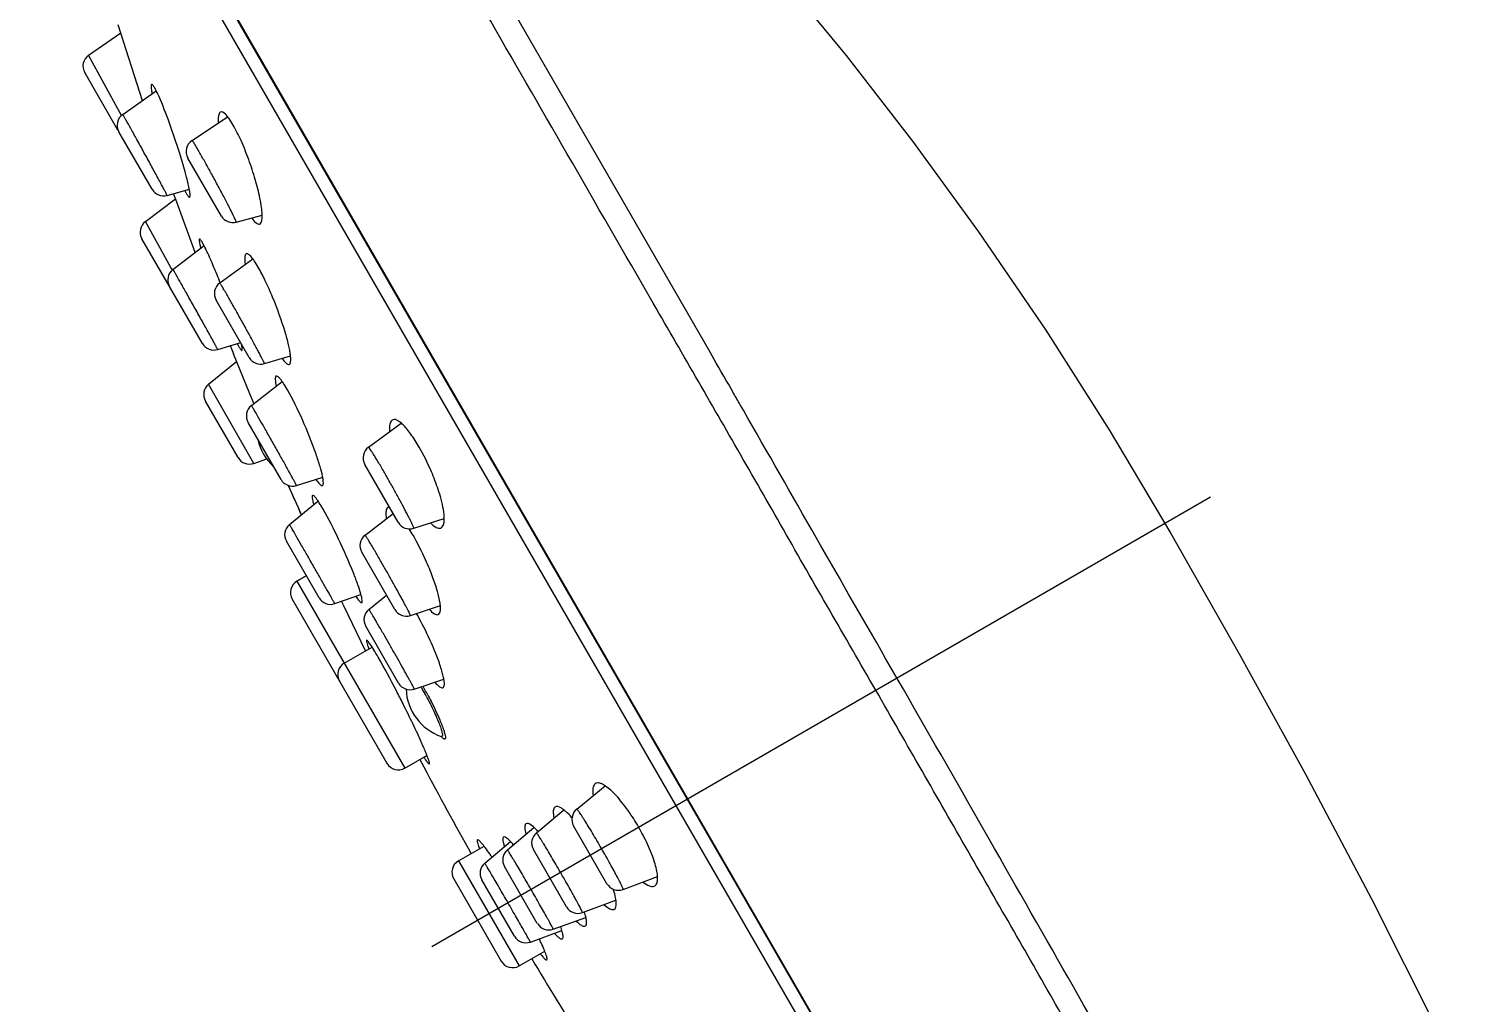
# Model space of a CAD drawing. Extents: x -5853 to -5433, y -3863 to -3269.
# Drawn here: x -5564.06 to -5550.36, y -3624.75 to -3615.52 of the extents above; entities that cross this region are included whole.
import ezdxf

# ---------------------------------------------------------------- set-up
doc = ezdxf.new("R2010")
doc.units = 0
doc.header["$LTSCALE"] = 7
doc.linetypes.add('CENTER', pattern=[2, 1.25, -0.25, 0.25, -0.25])
doc.layers.add('CL', color=1, linetype='CENTER')
doc.layers.add('DWG', color=7, linetype='CONTINUOUS')

msp = doc.modelspace()

# ---------------------------------------------------------------- linework, layer by layer
at = {"layer": 'CL'}
msp.add_line((-5560.24405, -3624.21671), (-5552.86259, -3619.95502), dxfattribs=at)
at = {"layer": 'DWG', "linetype": 'Continuous'}
for p, q in [((-5557.619, -3618.56153), (-5562.62451, -3609.87395)), ((-5564.06284, -3612.01146), (-5551.88653, -3633.10145)), ((-5564.03795, -3612.30439), (-5551.82998, -3633.44922)), ((-5563.62338, -3612.75896), (-5552.74579, -3631.60306)), ((-5563.4967, -3615.76702), (-5563.19127, -3615.55491)), ((-5563.4967, -3615.76702), (-5563.19127, -3615.55491)), ((-5562.98505, -3616.20033), (-5563.21512, -3615.48016)), ((-5563.20025, -3616.31108), (-5563.4967, -3615.76702)), ((-5563.21888, -3616.4774), (-5563.53366, -3615.93219)), ((-5563.17342, -3616.32817), (-5562.856, -3616.10456)), ((-5563.18533, -3616.33845), (-5563.20025, -3616.31108)), ((-5562.51653, -3616.57507), (-5562.17897, -3616.35034)), ((-5562.89532, -3617.03783), (-5563.20985, -3616.49305)), ((-5562.23811, -3617.29188), (-5562.55571, -3616.74178)), ((-5562.75366, -3617.09585), (-5562.5418, -3617.03672)), ((-5562.66196, -3617.15968), (-5562.69193, -3617.07776)), ((-5562.95877, -3617.34442), (-5562.67345, -3617.12831)), ((-5562.95877, -3617.34442), (-5562.67345, -3617.12831)), ((-5562.48711, -3617.6373), (-5562.66196, -3617.15968)), ((-5562.71666, -3617.77856), (-5562.95877, -3617.34442)), ((-5562.09776, -3617.35022), (-5561.85155, -3617.28427)), ((-5562.73327, -3617.95391), (-5562.99155, -3617.50656)), ((-5562.69744, -3617.79775), (-5562.40254, -3617.57251)), ((-5562.70307, -3617.80291), (-5562.71666, -3617.77856)), ((-5562.25342, -3617.92656), (-5561.94085, -3617.69731)), ((-5562.41781, -3618.50031), (-5562.72991, -3617.95973)), ((-5561.97373, -3618.63406), (-5562.28786, -3618.08997)), ((-5562.27294, -3618.55739), (-5562.05328, -3618.48988)), ((-5562.15441, -3618.52096), (-5562.12368, -3618.59857)), ((-5562.1544, -3618.52099), (-5562.12368, -3618.59857)), ((-5561.9673, -3618.97695), (-5562.12368, -3618.59857)), ((-5557.57079, -3618.6452), (-5557.619, -3618.56153)), ((-5562.35991, -3618.88715), (-5562.0938, -3618.67092)), ((-5562.35991, -3618.88715), (-5562.0938, -3618.67092)), ((-5561.82978, -3618.69138), (-5561.58289, -3618.61749)), ((-5561.95363, -3619.089), (-5561.6621, -3618.86102)), ((-5561.93146, -3619.63784), (-5562.35991, -3618.88715)), ((-5561.93331, -3619.05917), (-5561.9673, -3618.97695)), ((-5562.08021, -3619.58208), (-5562.38934, -3619.04666)), ((-5561.92899, -3619.06964), (-5561.93331, -3619.05917)), ((-5557.28996, -3619.13336), (-5557.31916, -3619.08252)), ((-5561.67297, -3619.79041), (-5561.98494, -3619.25005)), ((-5560.8435, -3619.48463), (-5560.53301, -3619.25669)), ((-5561.93146, -3619.63784), (-5561.80788, -3619.59552)), ((-5561.93146, -3619.63784), (-5561.80788, -3619.59552)), ((-5560.56134, -3620.19613), (-5560.87783, -3619.64795)), ((-5561.52672, -3619.84703), (-5561.27805, -3619.76753)), ((-5561.60328, -3619.84734), (-5561.59109, -3619.87524)), ((-5561.59286, -3620.21693), (-5561.32711, -3619.99873)), ((-5560.87659, -3620.31861), (-5560.61029, -3620.11135)), ((-5560.41542, -3620.25282), (-5560.12633, -3620.16134)), ((-5561.31273, -3620.91141), (-5561.6218, -3620.37608)), ((-5560.59439, -3621.02315), (-5560.9081, -3620.47979)), ((-5561.52154, -3620.75404), (-5561.43307, -3620.70296)), ((-5561.43307, -3620.70296), (-5561.52154, -3620.75404)), ((-5561.52154, -3620.75404), (-5560.49805, -3622.52678)), ((-5561.56729, -3620.92479), (-5560.66884, -3622.48095)), ((-5561.16339, -3620.96699), (-5560.91492, -3620.88049)), ((-5560.84045, -3621.02145), (-5560.67346, -3620.8862)), ((-5561.07769, -3620.98896), (-5561.09927, -3620.94394)), ((-5560.87305, -3621.416), (-5561.07769, -3620.98896)), ((-5560.44697, -3621.07937), (-5560.16265, -3620.98549)), ((-5560.5582, -3621.72123), (-5560.87004, -3621.18111)), ((-5561.07305, -3621.53085), (-5560.81001, -3621.37898)), ((-5555.83173, -3621.67684), (-5555.89742, -3621.56282)), ((-5560.40989, -3621.77715), (-5560.12953, -3621.68227)), ((-5555.77265, -3621.77946), (-5555.83173, -3621.67684)), ((-5560.15367, -3622.22682), (-5560.15378, -3622.22678)), ((-5560.49805, -3622.52678), (-5560.28916, -3622.40618)), ((-5560.35588, -3622.4447), (-5560.31883, -3622.51502)), ((-5558.87011, -3622.91613), (-5558.60003, -3622.69448)), ((-5559.25251, -3623.13997), (-5558.99219, -3622.92295)), ((-5559.52734, -3623.30081), (-5559.27595, -3623.08871)), ((-5558.58307, -3623.6226), (-5558.89905, -3623.07531)), ((-5559.99029, -3623.40624), (-5559.7483, -3623.26653)), ((-5559.74112, -3623.42734), (-5559.49828, -3623.22288)), ((-5558.96721, -3623.84151), (-5559.2807, -3623.29853)), ((-5559.99029, -3623.40624), (-5559.41529, -3624.40217)), ((-5559.24323, -3623.99884), (-5559.55496, -3623.4589)), ((-5560.03604, -3623.57699), (-5559.58604, -3624.35642)), ((-5559.45981, -3624.12076), (-5559.76884, -3623.5855)), ((-5558.43075, -3623.67713), (-5558.10379, -3623.55407)), ((-5558.8158, -3623.89637), (-5558.49772, -3623.77945)), ((-5559.09251, -3624.05396), (-5558.78313, -3623.94231)), ((-5559.30898, -3624.17583), (-5559.01051, -3624.06777)), ((-5559.41529, -3624.40217), (-5559.17329, -3624.26245))]:
    msp.add_line(p, q, dxfattribs=at)
for points in [[(-5562.62451, -3609.87395), (-5562.05739, -3610.25565), (-5561.42926, -3610.71297), (-5560.7822, -3611.22017), (-5560.13161, -3611.76688), (-5559.49439, -3612.33843), (-5558.86022, -3612.94355), (-5558.22412, -3613.58832), (-5557.58778, -3614.27306), (-5556.9515, -3614.99985), (-5556.31675, -3615.76995), (-5555.6864, -3616.58285), (-5555.05972, -3617.44309), (-5554.4245, -3618.37479), (-5553.82265, -3619.31903), (-5553.23805, -3620.30185), (-5552.58966, -3621.44189), (-5551.9605, -3622.58327), (-5551.33445, -3623.76714), (-5550.70565, -3625.01634)], [(-5560.15423, -3622.22417), (-5560.15221, -3622.22614), (-5560.14916, -3622.22882), (-5560.14963, -3622.2286), (-5560.1538, -3622.22677)]]:
    msp.add_lwpolyline(points, dxfattribs=at)
for centre, radius, start, end in [((-5563.4254, -3615.86971), 0.125, 124.77848, 209.993582), ((-5563.10162, -3616.4305), 0.125, 125.163605, 210), ((-5566.97484, -3618.55686), 4.40707, 29.587909, 29.95038), ((-5563.11064, -3616.41488), 0.125, 210.006772, 213.898529), ((-5562.44747, -3616.67926), 0.125, 123.65426, 210), ((-5562.78703, -3616.97538), 0.125, 210, 285.594259), ((-5562.88329, -3617.44407), 0.125, 127.140636, 209.993629), ((-5562.12984, -3617.22941), 0.125, 210, 284.997416), ((-5562.62168, -3617.89718), 0.125, 127.371646, 210), ((-5569.12637, -3621.54295), 7.44056, 29.754312, 29.96822), ((-5569.30618, -3620.71037), 7.58703, 21.671342, 22.325584), ((-5569.72805, -3620.87845), 8.04115, 21.560331, 21.674304), ((-5562.17962, -3618.02745), 0.125, 126.258443, 210), ((-5562.30952, -3618.43786), 0.125, 210, 287.084399), ((-5561.86546, -3618.57159), 0.125, 210, 286.662773), ((-5562.28108, -3618.98418), 0.125, 129.094293, 209.993616), ((-5561.8767, -3619.18753), 0.125, 128.026558, 210), ((-5561.40586, -3619.30009), 0.5, 192.778744, 227.567265), ((-5560.76959, -3619.58544), 0.125, 126.281132, 210), ((-5561.97196, -3619.51957), 0.125, 210.006456, 288.90594), ((-5561.5647, -3619.72794), 0.125, 210, 287.729591), ((-5524.88664, -3603.81555), 40.06407, 203.586508, 204.021671), ((-5524.88903, -3603.81661), 40.06146, 203.631319, 204.021635), ((-5561.51356, -3620.31356), 0.125, 129.389094, 210), ((-5560.45309, -3620.13363), 0.125, 210, 287.558532), ((-5560.79985, -3620.41728), 0.125, 127.892735, 210), ((-5562.19493, -3621.34272), 2.04777, 29.986363, 31.985406), ((-5562.51173, -3621.56383), 2.42982, 20.488087, 22.498055), ((-5561.45904, -3620.86229), 0.125, 120, 210), ((-5561.20446, -3620.84893), 0.125, 210, 289.196857), ((-5560.7618, -3621.1186), 0.125, 129.004044, 210), ((-5560.48613, -3620.96066), 0.125, 210, 288.269957), ((-5563.11708, -3622.58743), 3.12728, 28.375891, 29.248677), ((-5563.40293, -3622.74074), 3.45165, 23.918025, 28.35987), ((-5562.92897, -3622.53138), 2.93351, 21.980174, 23.933232), ((-5561.01055, -3621.6391), 0.125, 120, 210), ((-5560.44995, -3621.65874), 0.125, 210, 288.696731), ((-5562.10333, -3622.80129), 2.04448, 30.430272, 30.760257), ((-5562.41413, -3622.96767), 2.41532, 29.998959, 30.28695), ((-5562.68196, -3623.12143), 2.72415, 28.237139, 29.983192), ((-5559.98861, -3621.75485), 0.5, 182.64644, 250.735795), ((-5562.2155, -3622.86714), 2.17456, 29.997609, 30.429482), ((-5562.48009, -3623.01916), 2.4797, 28.237146, 29.983114), ((-5570.28122, -3626.83582), 10.93374, 25.612013, 26.735426), ((-5567.97539, -3625.73162), 8.37716, 24.96133, 25.619202), ((-5560.56055, -3622.41853), 0.125, 210, 300), ((-5524.9743, -3603.8519), 39.96934, 207.835576, 209.177937), ((-5559.65643, -3623.66112), 0.99549, 41.828778, 42.368284), ((-5558.79082, -3623.01277), 0.125, 129.375361, 210), ((-5559.77785, -3623.6198), 0.7315, 42.435858, 43.950477), ((-5560.12031, -3624.14519), 2.12074, 29.998364, 32.391123), ((-5560.12042, -3624.14539), 2.12094, 27.617044, 30.001661), ((-5559.17247, -3623.23599), 0.125, 129.817269, 210), ((-5562.14889, -3625.04569), 2.9891, 34.118684, 34.806911), ((-5559.44673, -3623.39636), 0.125, 130.155998, 210), ((-5559.92779, -3623.51449), 0.125, 120, 210), ((-5559.6606, -3623.52297), 0.125, 130.097322, 210), ((-5558.47479, -3623.56014), 0.125, 210, 290.624887), ((-5559.46609, -3623.98463), 0.99234, 17.583607, 18.169925), ((-5558.85894, -3623.77904), 0.125, 210, 290.182898), ((-5559.13495, -3623.93638), 0.125, 210, 289.844105), ((-5559.35153, -3624.05829), 0.125, 210, 289.902713), ((-5561.86267, -3625.42698), 2.9317, 25.081298, 25.883469), ((-5559.47779, -3624.29392), 0.125, 210, 300), ((-5524.97274, -3603.8546), 39.96934, 210.822063, 212.164429)]:
    msp.add_arc(centre, radius, start, end, dxfattribs=at)
for points, knots in [([(-5550.45687, -3631.6833), (-5550.47765, -3631.64303), (-5550.51955, -3631.56375), (-5550.57503, -3631.46693), (-5550.6216, -3631.39188), (-5550.66551, -3631.3146), (-5550.71753, -3631.21445), (-5550.77814, -3631.09103), (-5550.86102, -3630.9215), (-5550.97208, -3630.70592), (-5551.11624, -3630.44419), (-5551.32074, -3630.07893), (-5551.58693, -3629.60076), (-5551.92026, -3629.00359), (-5552.40071, -3628.1522), (-5553.03806, -3627.02805), (-5553.84067, -3625.621), (-5554.5348, -3624.40505), (-5555.10745, -3623.40819), (-5555.54162, -3622.64718), (-5555.97953, -3621.88358), (-5556.56599, -3620.86956), (-5557.28212, -3619.61179), (-5558.13239, -3618.13975), (-5558.9465, -3616.72671), (-5560.26388, -3614.44108), (-5561.3108, -3612.63044), (-5562.09757, -3611.26361)], [0, 0, 0, 0, 0.00578359, 0.01144327, 0.01423743, 0.01705482, 0.02278499, 0.02863758, 0.03460327, 0.04686928, 0.05958303, 0.07273613, 0.10029588, 0.1294299, 0.16002095, 0.22506385, 0.29435812, 0.36676105, 0.40375823, 0.4410833, 0.47858321, 0.5161031, 0.5905853, 0.66330395, 0.73306438, 0.79871883, 1, 1, 1, 1]), ([(-5562.90069, -3616.04429), (-5562.90316, -3616.04603), (-5562.90515, -3616.05597), (-5562.90475, -3616.07299), (-5562.90152, -3616.09977), (-5562.89784, -3616.12002), (-5562.89556, -3616.1316)], [0, 0, 0, 0, 0.1022241, 0.30037017, 0.60084721, 1, 1, 1, 1]), ([(-5562.87061, -3616.07686), (-5562.87608, -3616.06739), (-5562.88129, -3616.05649), (-5562.8972, -3616.04184), (-5562.90069, -3616.04429)], [0, 0, 0, 0, 0.7189787, 1, 1, 1, 1]), ([(-5562.82954, -3616.16007), (-5562.8333, -3616.15165), (-5562.84616, -3616.12353), (-5562.85975, -3616.09567), (-5562.87061, -3616.07686)], [0, 0, 0, 0, 0.29788013, 1, 1, 1, 1]), ([(-5562.63269, -3616.69866), (-5562.66384, -3616.59929), (-5562.72542, -3616.41824), (-5562.794, -3616.23955), (-5562.82954, -3616.16007)], [0, 0, 0, 0, 0.54464558, 1, 1, 1, 1]), ([(-5563.15629, -3616.35663), (-5563.1587, -3616.35247), (-5563.16285, -3616.34535), (-5563.16772, -3616.33708), (-5563.17062, -3616.33247), (-5563.17209, -3616.33005), (-5563.17291, -3616.32914), (-5563.17347, -3616.3282), (-5563.17361, -3616.3283)], [0, 0, 0, 0, 0.43338608, 0.74681011, 0.85729838, 0.93633252, 0.98366923, 1, 1, 1, 1]), ([(-5562.75343, -3617.09578), (-5562.75297, -3617.09565), (-5562.75484, -3617.093), (-5562.75553, -3617.08996), (-5562.75935, -3617.08307), (-5562.76358, -3617.07441), (-5562.76953, -3617.06304), (-5562.77662, -3617.04945), (-5562.785, -3617.03359), (-5562.79844, -3617.00827), (-5562.81786, -3616.97195), (-5562.84396, -3616.92347), (-5562.87321, -3616.86938), (-5562.90485, -3616.81112), (-5562.93804, -3616.75023), (-5562.98279, -3616.66842), (-5563.03597, -3616.57167), (-5563.09275, -3616.46922), (-5563.1274, -3616.40732), (-5563.14245, -3616.38083)], [0, 0, 0, 0, 0.00174562, 0.00702014, 0.01582481, 0.0280925, 0.04373185, 0.06265045, 0.08473033, 0.10980818, 0.1682808, 0.23652777, 0.31273817, 0.39489869, 0.48084735, 0.56831123, 0.73856703, 0.88771528, 1, 1, 1, 1]), ([(-5562.24936, -3616.30713), (-5562.25974, -3616.314), (-5562.27043, -3616.35221), (-5562.26955, -3616.38559), (-5562.26824, -3616.40805)], [0, 0, 0, 0, 0.35608527, 1, 1, 1, 1]), ([(-5562.12629, -3616.42924), (-5562.13829, -3616.40846), (-5562.15584, -3616.37987), (-5562.18171, -3616.34581), (-5562.20368, -3616.32033), (-5562.23438, -3616.29721), (-5562.24936, -3616.30713)], [0, 0, 0, 0, 0.40006661, 0.56345969, 0.70041074, 1, 1, 1, 1]), ([(-5561.87248, -3617.12237), (-5561.88461, -3617.06324), (-5561.91645, -3616.94009), (-5561.97657, -3616.75776), (-5562.0461, -3616.58465), (-5562.09882, -3616.47682), (-5562.12629, -3616.42924)], [0, 0, 0, 0, 0.24456362, 0.51471193, 0.77737621, 1, 1, 1, 1]), ([(-5562.44812, -3616.68372), (-5562.45722, -3616.66796), (-5562.47013, -3616.64584), (-5562.48647, -3616.6187), (-5562.49617, -3616.60299), (-5562.50385, -3616.59111), (-5562.51004, -3616.58194), (-5562.5134, -3616.57795), (-5562.51609, -3616.57479), (-5562.51674, -3616.57521)], [0, 0, 0, 0, 0.42409687, 0.59637375, 0.73928437, 0.85170745, 0.93273135, 0.98180185, 1, 1, 1, 1]), ([(-5562.0975, -3617.35015), (-5562.09707, -3617.35003), (-5562.09728, -3617.34774), (-5562.09822, -3617.34492), (-5562.10031, -3617.33911), (-5562.10507, -3617.32788), (-5562.11388, -3617.30861), (-5562.12759, -3617.28025), (-5562.14518, -3617.24488), (-5562.16625, -3617.2034), (-5562.19037, -3617.15667), (-5562.22692, -3617.08677), (-5562.27597, -3616.99453), (-5562.33599, -3616.88376), (-5562.39348, -3616.77971), (-5562.43072, -3616.71387), (-5562.44812, -3616.68372)], [0, 0, 0, 0, 0.00175821, 0.00642226, 0.01418352, 0.02502202, 0.05573881, 0.09792627, 0.15067836, 0.21285715, 0.28313586, 0.36000377, 0.52681304, 0.69895452, 0.86144054, 1, 1, 1, 1]), ([(-5562.56771, -3616.9232), (-5562.5721, -3616.90623), (-5562.59229, -3616.83097), (-5562.61463, -3616.75629), (-5562.63269, -3616.69866)], [0, 0, 0, 0, 0.22487193, 1, 1, 1, 1]), ([(-5562.53962, -3617.11398), (-5562.5378, -3617.11346), (-5562.53471, -3617.10797), (-5562.53385, -3617.09028), (-5562.53797, -3617.05349), (-5562.54978, -3616.99508), (-5562.56097, -3616.94922), (-5562.56771, -3616.9232)], [0, 0, 0, 0, 0.02901393, 0.08244663, 0.27771779, 0.58778556, 1, 1, 1, 1]), ([(-5562.58535, -3617.04922), (-5562.58388, -3617.05218), (-5562.57847, -3617.06283), (-5562.57284, -3617.07337), (-5562.56852, -3617.08085)], [0, 0, 0, 0, 0.27684448, 1, 1, 1, 1]), ([(-5562.56852, -3617.08085), (-5562.56331, -3617.08986), (-5562.55664, -3617.10068), (-5562.54396, -3617.11522), (-5562.53962, -3617.11398)], [0, 0, 0, 0, 0.69740318, 1, 1, 1, 1]), ([(-5561.87632, -3617.36853), (-5561.86906, -3617.36659), (-5561.85971, -3617.35477), (-5561.85444, -3617.33586), (-5561.85013, -3617.30518), (-5561.8515, -3617.25571), (-5561.85661, -3617.21357), (-5561.86027, -3617.18978)], [0, 0, 0, 0, 0.12055031, 0.2084281, 0.3195511, 0.61392809, 1, 1, 1, 1]), ([(-5561.86027, -3617.18978), (-5561.8611, -3617.18441), (-5561.86474, -3617.16187), (-5561.86899, -3617.13942), (-5561.87248, -3617.12237)], [0, 0, 0, 0, 0.23776744, 1, 1, 1, 1]), ([(-5561.94968, -3617.31204), (-5561.93741, -3617.32863), (-5561.91922, -3617.3528), (-5561.88706, -3617.37141), (-5561.87632, -3617.36853)], [0, 0, 0, 0, 0.64967805, 1, 1, 1, 1]), ([(-5562.44583, -3617.5112), (-5562.44796, -3617.51282), (-5562.44839, -3617.52257), (-5562.44676, -3617.53843), (-5562.44155, -3617.56442), (-5562.43669, -3617.58396), (-5562.43373, -3617.59521)], [0, 0, 0, 0, 0.0937149, 0.29010325, 0.59366526, 1, 1, 1, 1]), ([(-5562.41758, -3617.54448), (-5562.42301, -3617.53507), (-5562.42816, -3617.52565), (-5562.44267, -3617.50879), (-5562.44583, -3617.5112)], [0, 0, 0, 0, 0.73208209, 1, 1, 1, 1]), ([(-5562.37519, -3617.62772), (-5562.37914, -3617.61932), (-5562.39261, -3617.59125), (-5562.40665, -3617.56341), (-5562.41758, -3617.54448)], [0, 0, 0, 0, 0.2980662, 1, 1, 1, 1]), ([(-5562.28787, -3617.82829), (-5562.29564, -3617.80937), (-5562.32367, -3617.74206), (-5562.35282, -3617.67519), (-5562.37519, -3617.62772)], [0, 0, 0, 0, 0.28043672, 1, 1, 1, 1]), ([(-5561.88954, -3617.77612), (-5561.9015, -3617.75541), (-5561.92336, -3617.71985), (-5561.95203, -3617.68093), (-5561.97275, -3617.6603), (-5561.98484, -3617.6516), (-5561.9958, -3617.64764), (-5562.00246, -3617.64953), (-5562.00477, -3617.65121)], [0, 0, 0, 0, 0.40242793, 0.70203106, 0.81058238, 0.8925956, 0.95194547, 1, 1, 1, 1]), ([(-5562.00477, -3617.65121), (-5562.00843, -3617.65388), (-5562.01413, -3617.66464), (-5562.0184, -3617.6975), (-5562.01538, -3617.72645), (-5562.01238, -3617.74805)], [0, 0, 0, 0, 0.13642801, 0.3428327, 1, 1, 1, 1]), ([(-5561.63444, -3618.39007), (-5561.6679, -3618.27849), (-5561.72747, -3618.11511), (-5561.81721, -3617.91209), (-5561.86531, -3617.81809), (-5561.88954, -3617.77612)], [0, 0, 0, 0, 0.5248357, 0.78168422, 1, 1, 1, 1]), ([(-5562.68059, -3617.82624), (-5562.68298, -3617.82209), (-5562.68711, -3617.81501), (-5562.69191, -3617.80671), (-5562.69476, -3617.80212), (-5562.69615, -3617.79962), (-5562.69698, -3617.7988), (-5562.69742, -3617.79773), (-5562.69756, -3617.79784)], [0, 0, 0, 0, 0.43366834, 0.74733931, 0.8579171, 0.93699347, 0.98426186, 1, 1, 1, 1]), ([(-5562.2728, -3618.55735), (-5562.27269, -3618.55731), (-5562.27312, -3618.55665), (-5562.27331, -3618.55589), (-5562.27424, -3618.55417), (-5562.27589, -3618.55085), (-5562.279, -3618.54502), (-5562.28365, -3618.5363), (-5562.28968, -3618.52517), (-5562.29698, -3618.51174), (-5562.30554, -3618.4961), (-5562.31926, -3618.47111), (-5562.33904, -3618.43523), (-5562.36557, -3618.38731), (-5562.39525, -3618.33384), (-5562.42732, -3618.27623), (-5562.46091, -3618.216), (-5562.50615, -3618.13508), (-5562.55982, -3618.03936), (-5562.61696, -3617.93794), (-5562.65173, -3617.87661), (-5562.66676, -3617.85033)], [0, 0, 0, 0, 0.00044, 0.00175893, 0.00396397, 0.0070543, 0.01587755, 0.02816021, 0.04381159, 0.06274035, 0.08482915, 0.10991536, 0.16840632, 0.23667526, 0.31291027, 0.3950933, 0.4810562, 0.56852018, 0.73872359, 0.88777543, 1, 1, 1, 1]), ([(-5562.18689, -3618.03569), (-5562.19595, -3618.02), (-5562.20875, -3617.99798), (-5562.22486, -3617.97079), (-5562.23427, -3617.95517), (-5562.24188, -3617.94287), (-5562.24735, -3617.93436), (-5562.25104, -3617.92906), (-5562.25262, -3617.92721), (-5562.25338, -3617.92654), (-5562.25355, -3617.92666)], [0, 0, 0, 0, 0.42469156, 0.59725111, 0.74041218, 0.85301098, 0.9340681, 0.98287469, 0.99520977, 1, 1, 1, 1]), ([(-5561.82963, -3618.69133), (-5561.82924, -3618.69122), (-5561.83013, -3618.68895), (-5561.83094, -3618.68639), (-5561.83358, -3618.68067), (-5561.83694, -3618.67351), (-5561.84157, -3618.66411), (-5561.84975, -3618.64788), (-5561.86258, -3618.62306), (-5561.88084, -3618.58836), (-5561.90259, -3618.54759), (-5561.92734, -3618.50163), (-5561.96466, -3618.43289), (-5562.01445, -3618.34214), (-5562.07499, -3618.23308), (-5562.13261, -3618.13052), (-5562.16967, -3618.06552), (-5562.18689, -3618.03569)], [0, 0, 0, 0, 0.00161003, 0.00628869, 0.01409344, 0.02498583, 0.03891818, 0.05582678, 0.09814622, 0.15103536, 0.21334526, 0.28373846, 0.36068857, 0.52752058, 0.69947608, 0.86166268, 1, 1, 1, 1]), ([(-5561.59599, -3618.69968), (-5561.58634, -3618.6968), (-5561.58008, -3618.67258), (-5561.58004, -3618.6431), (-5561.58328, -3618.60596), (-5561.59063, -3618.56176), (-5561.60636, -3618.48827), (-5561.62232, -3618.43049), (-5561.63444, -3618.39007)], [0, 0, 0, 0, 0.09448127, 0.18092173, 0.2955711, 0.43725063, 0.60380544, 1, 1, 1, 1]), ([(-5562.08816, -3618.50114), (-5562.08669, -3618.50399), (-5562.08131, -3618.51431), (-5562.07575, -3618.52453), (-5562.07154, -3618.53182)], [0, 0, 0, 0, 0.27643265, 1, 1, 1, 1]), ([(-5562.07154, -3618.53182), (-5562.06632, -3618.54086), (-5562.05912, -3618.55253), (-5562.04995, -3618.56345), (-5562.04549, -3618.56596), (-5562.04407, -3618.56551)], [0, 0, 0, 0, 0.7053122, 0.89940551, 1, 1, 1, 1]), ([(-5562.04137, -3618.54869), (-5562.04164, -3618.54569), (-5562.0437, -3618.52994), (-5562.0472, -3618.51443), (-5562.05021, -3618.50193)], [0, 0, 0, 0, 0.19004288, 1, 1, 1, 1]), ([(-5562.04407, -3618.56551), (-5562.0423, -3618.56495), (-5562.0404, -3618.55789), (-5562.041, -3618.55266), (-5562.04137, -3618.54869)], [0, 0, 0, 0, 0.31860003, 1, 1, 1, 1]), ([(-5561.66272, -3618.64286), (-5561.65106, -3618.65917), (-5561.6349, -3618.68142), (-5561.60547, -3618.70251), (-5561.59599, -3618.69968)], [0, 0, 0, 0, 0.66947928, 1, 1, 1, 1]), ([(-5557.31916, -3619.08252), (-5557.34018, -3619.04593), (-5557.42399, -3618.90012), (-5557.50789, -3618.75437), (-5557.57079, -3618.6452)], [0, 0, 0, 0, 0.25086668, 1, 1, 1, 1]), ([(-5561.72057, -3618.81156), (-5561.72361, -3618.81392), (-5561.72748, -3618.82437), (-5561.72806, -3618.85539), (-5561.72303, -3618.88294), (-5561.71865, -3618.90364)], [0, 0, 0, 0, 0.12275567, 0.32542467, 1, 1, 1, 1]), ([(-5561.61219, -3618.93945), (-5561.6241, -3618.91883), (-5561.64577, -3618.88337), (-5561.67294, -3618.84419), (-5561.69279, -3618.8229), (-5561.70415, -3618.81242), (-5561.71643, -3618.80834), (-5561.72057, -3618.81156)], [0, 0, 0, 0, 0.41251706, 0.71854214, 0.82820391, 0.90924498, 1, 1, 1, 1]), ([(-5561.34073, -3619.54956), (-5561.37914, -3619.43928), (-5561.46289, -3619.23266), (-5561.55919, -3619.03125), (-5561.61219, -3618.93945)], [0, 0, 0, 0, 0.52419267, 1, 1, 1, 1]), ([(-5561.8884, -3619.19835), (-5561.89317, -3619.19008), (-5561.90221, -3619.17447), (-5561.91497, -3619.15254), (-5561.92605, -3619.13365), (-5561.93533, -3619.11797), (-5561.9427, -3619.10575), (-5561.94768, -3619.09762), (-5561.95063, -3619.0931), (-5561.95214, -3619.09075), (-5561.95296, -3619.08985), (-5561.95356, -3619.08896), (-5561.9537, -3619.08907)], [0, 0, 0, 0, 0.22487441, 0.42483998, 0.59750971, 0.74079862, 0.85352623, 0.93468681, 0.96316071, 0.98350997, 0.99573234, 1, 1, 1, 1]), ([(-5555.89742, -3621.56282), (-5556.13181, -3621.15603), (-5556.59678, -3620.34667), (-5557.0589, -3619.53567), (-5557.28996, -3619.13336)], [0, 0, 0, 0, 0.50297058, 1, 1, 1, 1]), ([(-5561.52663, -3619.847), (-5561.52626, -3619.84688), (-5561.52766, -3619.84471), (-5561.52831, -3619.84223), (-5561.53136, -3619.83663), (-5561.53486, -3619.82959), (-5561.53975, -3619.82035), (-5561.54825, -3619.80436), (-5561.56149, -3619.77988), (-5561.58021, -3619.74562), (-5561.6024, -3619.70532), (-5561.62757, -3619.65988), (-5561.65517, -3619.61028), (-5561.68462, -3619.55758), (-5561.72565, -3619.48445), (-5561.77659, -3619.39413), (-5561.83433, -3619.29249), (-5561.87129, -3619.22799), (-5561.8884, -3619.19835)], [0, 0, 0, 0, 0.00156256, 0.00626571, 0.01410557, 0.02503595, 0.03900731, 0.05595467, 0.09834861, 0.15130757, 0.21367796, 0.28411852, 0.36109695, 0.44295329, 0.52791381, 0.69975736, 0.86178397, 1, 1, 1, 1]), ([(-5560.62051, -3619.2279), (-5560.63238, -3619.23658), (-5560.64717, -3619.27651), (-5560.64614, -3619.31438), (-5560.64452, -3619.33813)], [0, 0, 0, 0, 0.38185885, 1, 1, 1, 1]), ([(-5560.36328, -3619.48287), (-5560.38757, -3619.44078), (-5560.42446, -3619.38202), (-5560.47723, -3619.31299), (-5560.51238, -3619.27375), (-5560.54463, -3619.24483), (-5560.57336, -3619.22665), (-5560.59942, -3619.21911), (-5560.615, -3619.22386), (-5560.62051, -3619.2279)], [0, 0, 0, 0, 0.38108383, 0.5427869, 0.68091746, 0.79371994, 0.88118655, 0.94643123, 1, 1, 1, 1]), ([(-5561.28107, -3619.84722), (-5561.2778, -3619.84617), (-5561.27196, -3619.83732), (-5561.27118, -3619.81939), (-5561.27293, -3619.79291), (-5561.28225, -3619.74104), (-5561.30422, -3619.65851), (-5561.32711, -3619.58868), (-5561.34073, -3619.54956)], [0, 0, 0, 0, 0.03319743, 0.08932344, 0.17445552, 0.28891904, 0.59912476, 1, 1, 1, 1]), ([(-5560.69875, -3619.71372), (-5560.7084, -3619.69702), (-5560.72699, -3619.66505), (-5560.75376, -3619.61977), (-5560.77782, -3619.57991), (-5560.79861, -3619.54636), (-5560.81565, -3619.51984), (-5560.82756, -3619.50239), (-5560.8349, -3619.4925), (-5560.83888, -3619.48789), (-5560.84115, -3619.48542), (-5560.84313, -3619.48436), (-5560.84356, -3619.48467)], [0, 0, 0, 0, 0.21295138, 0.40816739, 0.58066437, 0.72687736, 0.84377765, 0.92900074, 0.95914034, 0.98084969, 0.99419011, 1, 1, 1, 1]), ([(-5560.21388, -3619.79881), (-5560.22434, -3619.77139), (-5560.2681, -3619.66335), (-5560.31967, -3619.55839), (-5560.36328, -3619.48287)], [0, 0, 0, 0, 0.25182888, 1, 1, 1, 1]), ([(-5561.3421, -3619.78947), (-5561.33094, -3619.80564), (-5561.31559, -3619.82638), (-5561.29414, -3619.84529), (-5561.28436, -3619.84827), (-5561.28107, -3619.84722)], [0, 0, 0, 0, 0.68166238, 0.88011655, 1, 1, 1, 1]), ([(-5560.41538, -3620.25281), (-5560.41426, -3620.25245), (-5560.41597, -3620.24613), (-5560.41844, -3620.23871), (-5560.42516, -3620.22293), (-5560.43424, -3620.20323), (-5560.44652, -3620.17784), (-5560.46144, -3620.14799), (-5560.47893, -3620.1138), (-5560.50635, -3620.0612), (-5560.54481, -3619.98913), (-5560.59443, -3619.8983), (-5560.64618, -3619.80557), (-5560.68133, -3619.7439), (-5560.69875, -3619.71372)], [0, 0, 0, 0, 0.00575738, 0.02169058, 0.04810208, 0.08463372, 0.13078795, 0.18588708, 0.24910775, 0.31953926, 0.47769846, 0.65086167, 0.82862914, 1, 1, 1, 1]), ([(-5560.14323, -3620.02791), (-5560.14714, -3620.01018), (-5560.16632, -3619.93254), (-5560.19187, -3619.85656), (-5560.21388, -3619.79881)], [0, 0, 0, 0, 0.22702913, 1, 1, 1, 1]), ([(-5561.37468, -3619.94077), (-5561.37715, -3619.94278), (-5561.37903, -3619.95284), (-5561.37739, -3619.9701), (-5561.37225, -3619.99636), (-5561.3669, -3620.01611), (-5561.36366, -3620.02736)], [0, 0, 0, 0, 0.10750673, 0.30638343, 0.60466865, 1, 1, 1, 1]), ([(-5561.27352, -3620.07109), (-5561.28529, -3620.05071), (-5561.30656, -3620.01548), (-5561.33238, -3619.97651), (-5561.35093, -3619.95435), (-5561.36039, -3619.9443), (-5561.37122, -3619.93796), (-5561.37468, -3619.94077)], [0, 0, 0, 0, 0.41920509, 0.72975723, 0.84029078, 0.92065731, 1, 1, 1, 1]), ([(-5560.98639, -3620.67625), (-5561.02955, -3620.56765), (-5561.12018, -3620.36336), (-5561.22026, -3620.16335), (-5561.27352, -3620.07109)], [0, 0, 0, 0, 0.52313488, 1, 1, 1, 1]), ([(-5560.66818, -3620.06294), (-5560.67549, -3620.07333), (-5560.68071, -3620.10811), (-5560.67767, -3620.14057), (-5560.6748, -3620.16075)], [0, 0, 0, 0, 0.38404331, 1, 1, 1, 1]), ([(-5560.12591, -3620.14835), (-5560.12625, -3620.13951), (-5560.12915, -3620.099), (-5560.13638, -3620.0589), (-5560.14323, -3620.02791)], [0, 0, 0, 0, 0.2180385, 1, 1, 1, 1]), ([(-5561.52905, -3620.32624), (-5561.53379, -3620.31803), (-5561.54275, -3620.30252), (-5561.55538, -3620.28071), (-5561.5663, -3620.26189), (-5561.57541, -3620.24626), (-5561.58181, -3620.2353), (-5561.58598, -3620.22827), (-5561.58834, -3620.22423), (-5561.5902, -3620.22126), (-5561.59153, -3620.21876), (-5561.59238, -3620.21797), (-5561.59274, -3620.21685), (-5561.59288, -3620.21695)], [0, 0, 0, 0, 0.22472176, 0.42459272, 0.59723201, 0.74055485, 0.85337415, 0.89802714, 0.93467379, 0.96322563, 0.98364705, 0.9959085, 1, 1, 1, 1]), ([(-5560.25513, -3620.20216), (-5560.23899, -3620.21809), (-5560.21247, -3620.24257), (-5560.17343, -3620.25487), (-5560.16016, -3620.2507)], [0, 0, 0, 0, 0.61970492, 1, 1, 1, 1]), ([(-5560.16016, -3620.2507), (-5560.15399, -3620.24876), (-5560.14161, -3620.23974), (-5560.13101, -3620.21665), (-5560.1256, -3620.18536), (-5560.12541, -3620.16159), (-5560.12591, -3620.14835)], [0, 0, 0, 0, 0.16981339, 0.37822896, 0.651983, 1, 1, 1, 1]), ([(-5561.16336, -3620.96698), (-5561.16327, -3620.96695), (-5561.16368, -3620.96643), (-5561.16382, -3620.96581), (-5561.16464, -3620.96443), (-5561.16603, -3620.96175), (-5561.16865, -3620.95705), (-5561.17255, -3620.95001), (-5561.1776, -3620.941), (-5561.18372, -3620.9301), (-5561.1909, -3620.91736), (-5561.20246, -3620.89692), (-5561.2192, -3620.86739), (-5561.24178, -3620.82765), (-5561.26732, -3620.7828), (-5561.29526, -3620.73382), (-5561.32499, -3620.68177), (-5561.36631, -3620.60951), (-5561.41748, -3620.52019), (-5561.47525, -3620.41959), (-5561.51207, -3620.35566), (-5561.52905, -3620.32624)], [0, 0, 0, 0, 0.00038887, 0.00156858, 0.00354389, 0.00631031, 0.01419183, 0.02516314, 0.03917382, 0.05615796, 0.07600968, 0.0986166, 0.15162844, 0.21403751, 0.2845015, 0.3614858, 0.44332972, 0.5282595, 0.69999587, 0.86188863, 1, 1, 1, 1]), ([(-5560.73608, -3620.54857), (-5560.74565, -3620.53198), (-5560.76408, -3620.50021), (-5560.7905, -3620.45512), (-5560.81412, -3620.41533), (-5560.8344, -3620.38173), (-5560.84909, -3620.35795), (-5560.85886, -3620.3426), (-5560.86459, -3620.33385), (-5560.86909, -3620.32725), (-5560.87274, -3620.32224), (-5560.87464, -3620.32002), (-5560.87628, -3620.31837), (-5560.87663, -3620.31864)], [0, 0, 0, 0, 0.21300445, 0.4083478, 0.58105805, 0.72754849, 0.84474643, 0.89158865, 0.93020631, 0.96039244, 0.98205295, 0.9951447, 1, 1, 1, 1]), ([(-5560.26683, -3620.63405), (-5560.27807, -3620.60688), (-5560.32459, -3620.4996), (-5560.37751, -3620.39504), (-5560.42127, -3620.31925)], [0, 0, 0, 0, 0.25151693, 1, 1, 1, 1]), ([(-5560.44694, -3621.07935), (-5560.44665, -3621.07926), (-5560.44685, -3621.07769), (-5560.44751, -3621.07572), (-5560.44903, -3621.07175), (-5560.45245, -3621.06402), (-5560.45881, -3621.05073), (-5560.46872, -3621.03104), (-5560.48155, -3621.00627), (-5560.49708, -3620.97686), (-5560.5151, -3620.94325), (-5560.54316, -3620.89147), (-5560.5822, -3620.8205), (-5560.63217, -3620.73094), (-5560.68391, -3620.63941), (-5560.71883, -3620.57844), (-5560.73608, -3620.54857)], [0, 0, 0, 0, 0.00154124, 0.00555985, 0.01222821, 0.02155716, 0.04810752, 0.08480549, 0.13113484, 0.18639812, 0.24975943, 0.32029301, 0.47850687, 0.65150862, 0.8289633, 1, 1, 1, 1]), ([(-5560.90799, -3620.95747), (-5560.9054, -3620.95658), (-5560.90185, -3620.94759), (-5560.90446, -3620.92088), (-5560.91757, -3620.86553), (-5560.94636, -3620.78007), (-5560.97158, -3620.71353), (-5560.98639, -3620.67625)], [0, 0, 0, 0, 0.02775126, 0.08158298, 0.28056732, 0.59359555, 1, 1, 1, 1]), ([(-5560.18356, -3621.07137), (-5560.17118, -3621.06732), (-5560.16056, -3621.0392), (-5560.16044, -3621.00246), (-5560.16675, -3620.9385), (-5560.1911, -3620.84082), (-5560.21868, -3620.75867), (-5560.2356, -3620.71336)], [0, 0, 0, 0, 0.1043857, 0.19221588, 0.30706764, 0.61243749, 1, 1, 1, 1]), ([(-5560.96322, -3620.89869), (-5560.95256, -3620.91472), (-5560.93795, -3620.93536), (-5560.91932, -3620.95439), (-5560.9107, -3620.9584), (-5560.90799, -3620.95747)], [0, 0, 0, 0, 0.70060726, 0.89592748, 1, 1, 1, 1]), ([(-5560.7028, -3621.25186), (-5560.71233, -3621.23535), (-5560.73064, -3621.20373), (-5560.75681, -3621.1588), (-5560.78013, -3621.11907), (-5560.80006, -3621.08546), (-5560.81441, -3621.06159), (-5560.82388, -3621.04614), (-5560.82939, -3621.03725), (-5560.8337, -3621.03064), (-5560.83706, -3621.02529), (-5560.83887, -3621.02334), (-5560.84016, -3621.02121), (-5560.84047, -3621.02146)], [0, 0, 0, 0, 0.21292867, 0.40824797, 0.58099715, 0.72758539, 0.84492577, 0.89184642, 0.93054033, 0.96078986, 0.98248375, 0.99553396, 1, 1, 1, 1]), ([(-5560.26817, -3621.02063), (-5560.25337, -3621.03644), (-5560.2307, -3621.05976), (-5560.19508, -3621.07515), (-5560.18356, -3621.07137)], [0, 0, 0, 0, 0.64098699, 1, 1, 1, 1]), ([(-5560.86166, -3621.31466), (-5560.86367, -3621.31577), (-5560.86312, -3621.32555), (-5560.85971, -3621.3397), (-5560.85159, -3621.36499), (-5560.84453, -3621.3837), (-5560.84029, -3621.3946)], [0, 0, 0, 0, 0.08231156, 0.27379158, 0.58100389, 1, 1, 1, 1]), ([(-5560.75274, -3621.47379), (-5560.76632, -3621.45027), (-5560.79037, -3621.40944), (-5560.81971, -3621.36306), (-5560.83841, -3621.33631), (-5560.84869, -3621.32373), (-5560.85503, -3621.31676), (-5560.86032, -3621.31391), (-5560.86166, -3621.31466)], [0, 0, 0, 0, 0.41890504, 0.73164405, 0.84371112, 0.92528241, 0.97630651, 1, 1, 1, 1]), ([(-5560.40988, -3621.77714), (-5560.40961, -3621.77705), (-5560.41029, -3621.77551), (-5560.41085, -3621.77373), (-5560.41275, -3621.76981), (-5560.41515, -3621.76487), (-5560.41846, -3621.75839), (-5560.42431, -3621.74712), (-5560.43354, -3621.72979), (-5560.44677, -3621.70536), (-5560.46268, -3621.6763), (-5560.48104, -3621.64306), (-5560.50952, -3621.59184), (-5560.54893, -3621.52158), (-5560.59913, -3621.43284), (-5560.65089, -3621.34207), (-5560.68567, -3621.28153), (-5560.7028, -3621.25186)], [0, 0, 0, 0, 0.00139147, 0.00540773, 0.01210468, 0.02147488, 0.03349844, 0.04812333, 0.08492292, 0.13135014, 0.18669902, 0.25012912, 0.32070875, 0.47893579, 0.65184464, 0.82913571, 1, 1, 1, 1]), ([(-5560.51637, -3621.91704), (-5560.53704, -3621.87594), (-5560.61322, -3621.72682), (-5560.69202, -3621.57897), (-5560.75274, -3621.47379)], [0, 0, 0, 0, 0.2747605, 1, 1, 1, 1]), ([(-5560.13904, -3621.76466), (-5560.1287, -3621.76122), (-5560.12306, -3621.73442), (-5560.1257, -3621.70255), (-5560.13243, -3621.66252), (-5560.14452, -3621.6152), (-5560.16856, -3621.537), (-5560.19153, -3621.47595), (-5560.20869, -3621.43341)], [0, 0, 0, 0, 0.09400348, 0.18021222, 0.29499957, 0.43701561, 0.60404415, 1, 1, 1, 1]), ([(-5560.21444, -3621.71165), (-5560.2008, -3621.72739), (-5560.18128, -3621.7492), (-5560.14912, -3621.76801), (-5560.13904, -3621.76466)], [0, 0, 0, 0, 0.66203375, 1, 1, 1, 1]), ([(-5560.29548, -3621.84596), (-5560.27081, -3621.89181), (-5560.23649, -3621.95978), (-5560.19634, -3622.04937), (-5560.17261, -3622.10649), (-5560.15498, -3622.15858), (-5560.14518, -3622.18884), (-5560.14096, -3622.22825), (-5560.15102, -3622.2274)], [0, 0, 0, 0, 0.37743991, 0.55306794, 0.70800466, 0.83459412, 0.9268598, 1, 1, 1, 1]), ([(-5560.28199, -3621.83257), (-5560.27134, -3621.85239), (-5560.231, -3621.92949), (-5560.19362, -3622.00819), (-5560.16851, -3622.06763)], [0, 0, 0, 0, 0.25849488, 1, 1, 1, 1]), ([(-5550.36325, -3631.61297), (-5550.38191, -3631.57443), (-5550.41939, -3631.49833), (-5550.47761, -3631.38621), (-5550.53983, -3631.27663), (-5550.59397, -3631.16116), (-5550.64642, -3631.04184), (-5550.71715, -3630.8774), (-5550.81048, -3630.66786), (-5550.93582, -3630.41584), (-5551.11659, -3630.06895), (-5551.35624, -3629.6203), (-5551.65593, -3629.06256), (-5552.08951, -3628.2733), (-5552.66833, -3627.23643), (-5553.39973, -3625.94065), (-5554.16821, -3624.58644), (-5554.9651, -3623.19385), (-5555.50047, -3622.2524), (-5555.77265, -3621.77946)], [0, 0, 0, 0, 0.01144208, 0.02266748, 0.03375538, 0.0451005, 0.05672429, 0.06858619, 0.09293645, 0.11800735, 0.14378484, 0.19746756, 0.25392581, 0.31297696, 0.43810304, 0.57124782, 0.71059128, 0.85418608, 1, 1, 1, 1]), ([(-5560.16851, -3622.06763), (-5560.16112, -3622.08514), (-5560.14789, -3622.11776), (-5560.13147, -3622.16298), (-5560.12048, -3622.19964), (-5560.11516, -3622.22444), (-5560.11459, -3622.23917), (-5560.11554, -3622.24619), (-5560.11855, -3622.25116), (-5560.12407, -3622.2521), (-5560.13008, -3622.2495), (-5560.14114, -3622.24171), (-5560.14903, -3622.2332), (-5560.15471, -3622.22675)], [0, 0, 0, 0, 0.23947985, 0.44360983, 0.60591198, 0.72183394, 0.76194266, 0.79079821, 0.81100071, 0.8296726, 0.85531076, 0.89167765, 1, 1, 1, 1]), ([(-5560.26694, -3622.48752), (-5560.26489, -3622.48629), (-5560.2657, -3622.47622), (-5560.26921, -3622.46159), (-5560.27769, -3622.43558), (-5560.2903, -3622.40231), (-5560.30734, -3622.36051), (-5560.33732, -3622.29081), (-5560.36258, -3622.23538), (-5560.38071, -3622.1964)], [0, 0, 0, 0, 0.02278081, 0.07565948, 0.16000579, 0.27502287, 0.41891881, 0.58955968, 1, 1, 1, 1]), ([(-5560.15102, -3622.2274), (-5560.15145, -3622.22737), (-5560.15236, -3622.22722), (-5560.15323, -3622.22697), (-5560.15369, -3622.22681)], [0, 0, 0, 0, 0.47541337, 1, 1, 1, 1]), ([(-5560.31819, -3622.42429), (-5560.31192, -3622.4341), (-5560.30115, -3622.45071), (-5560.2855, -3622.4719), (-5560.27658, -3622.48275), (-5560.26882, -3622.48864), (-5560.26694, -3622.48752)], [0, 0, 0, 0, 0.42333237, 0.73094847, 0.92058014, 1, 1, 1, 1]), ([(-5558.69587, -3622.67611), (-5558.70747, -3622.68564), (-5558.72138, -3622.72562), (-5558.718, -3622.76365), (-5558.7149, -3622.78689)], [0, 0, 0, 0, 0.39045488, 1, 1, 1, 1]), ([(-5558.32953, -3623.00912), (-5558.36395, -3622.95487), (-5558.41699, -3622.87883), (-5558.49262, -3622.78939), (-5558.54396, -3622.73726), (-5558.59084, -3622.69849), (-5558.63193, -3622.67422), (-5558.66769, -3622.66389), (-5558.68895, -3622.67042), (-5558.69587, -3622.67611)], [0, 0, 0, 0, 0.37011721, 0.53276497, 0.67428666, 0.79121456, 0.88199438, 0.94838626, 1, 1, 1, 1]), ([(-5559.07742, -3622.89636), (-5559.08747, -3622.90474), (-5559.09618, -3622.94367), (-5559.09055, -3622.97768), (-5559.08625, -3622.9996)], [0, 0, 0, 0, 0.36944531, 1, 1, 1, 1]), ([(-5558.92093, -3622.99026), (-5558.93743, -3622.97217), (-5558.96141, -3622.94748), (-5558.99511, -3622.91965), (-5559.02519, -3622.89818), (-5559.06193, -3622.88343), (-5559.07742, -3622.89636)], [0, 0, 0, 0, 0.38687885, 0.545949, 0.6811998, 1, 1, 1, 1]), ([(-5558.63523, -3623.28785), (-5558.6496, -3623.26295), (-5558.678, -3623.21422), (-5558.71976, -3623.14386), (-5558.75879, -3623.07945), (-5558.79352, -3623.02352), (-5558.81934, -3622.98329), (-5558.83691, -3622.95699), (-5558.84738, -3622.94193), (-5558.85568, -3622.93046), (-5558.86255, -3622.92206), (-5558.86618, -3622.91792), (-5558.86948, -3622.91561), (-5558.87012, -3622.91614)], [0, 0, 0, 0, 0.19569395, 0.38394114, 0.55697661, 0.70831839, 0.83214909, 0.88225399, 0.92383021, 0.95650487, 0.98005169, 0.99433881, 1, 1, 1, 1]), ([(-5559.35186, -3623.05462), (-5559.3606, -3623.062), (-5559.36399, -3623.09999), (-5559.35695, -3623.13026), (-5559.35163, -3623.15103)], [0, 0, 0, 0, 0.34768308, 1, 1, 1, 1]), ([(-5559.31468, -3623.05871), (-5559.31845, -3623.05659), (-5559.32942, -3623.05086), (-5559.34537, -3623.04915), (-5559.35186, -3623.05462)], [0, 0, 0, 0, 0.33746721, 1, 1, 1, 1]), ([(-5559.25121, -3623.11211), (-5559.25707, -3623.10604), (-5559.27669, -3623.0866), (-5559.29788, -3623.06813), (-5559.31468, -3623.05871)], [0, 0, 0, 0, 0.30452801, 1, 1, 1, 1]), ([(-5559.8098, -3623.20788), (-5559.81215, -3623.20915), (-5559.8136, -3623.21893), (-5559.81003, -3623.23434), (-5559.80255, -3623.25954), (-5559.79519, -3623.27832), (-5559.79081, -3623.28918)], [0, 0, 0, 0, 0.09404228, 0.28615232, 0.58842622, 1, 1, 1, 1]), ([(-5559.6946, -3623.33948), (-5559.70858, -3623.31939), (-5559.73345, -3623.28462), (-5559.76676, -3623.24217), (-5559.7895, -3623.21779), (-5559.80256, -3623.20813), (-5559.80819, -3623.207), (-5559.8098, -3623.20788)], [0, 0, 0, 0, 0.41347442, 0.72120989, 0.91503881, 0.96915111, 1, 1, 1, 1]), ([(-5559.57079, -3623.19774), (-5559.57121, -3623.20773), (-5559.56725, -3623.23245), (-5559.56048, -3623.25618), (-5559.55598, -3623.2702)], [0, 0, 0, 0, 0.4041815, 1, 1, 1, 1]), ([(-5559.56509, -3623.18109), (-5559.56599, -3623.18185), (-5559.56985, -3623.18656), (-5559.57059, -3623.19295), (-5559.57079, -3623.19774)], [0, 0, 0, 0, 0.19761862, 1, 1, 1, 1]), ([(-5559.5357, -3623.18831), (-5559.53877, -3623.18617), (-5559.54687, -3623.18076), (-5559.56003, -3623.17682), (-5559.56509, -3623.18109)], [0, 0, 0, 0, 0.36141897, 1, 1, 1, 1]), ([(-5559.4714, -3623.2524), (-5559.48282, -3623.23887), (-5559.503, -3623.21628), (-5559.52537, -3623.19554), (-5559.5357, -3623.18831)], [0, 0, 0, 0, 0.5839846, 1, 1, 1, 1]), ([(-5559.02472, -3623.51272), (-5559.03897, -3623.48805), (-5559.06704, -3623.4397), (-5559.10813, -3623.36975), (-5559.14634, -3623.30553), (-5559.17577, -3623.25683), (-5559.1968, -3623.2226), (-5559.21024, -3623.20101), (-5559.22195, -3623.18254), (-5559.2319, -3623.16715), (-5559.23972, -3623.15558), (-5559.24603, -3623.14647), (-5559.24927, -3623.1428), (-5559.25195, -3623.13951), (-5559.25251, -3623.13998)], [0, 0, 0, 0, 0.19547252, 0.38359086, 0.55664708, 0.70817319, 0.77400201, 0.83231432, 0.8825925, 0.92433561, 0.95714693, 0.98076805, 0.99498682, 1, 1, 1, 1]), ([(-5558.13576, -3623.64623), (-5558.12737, -3623.64308), (-5558.11109, -3623.62793), (-5558.10216, -3623.59176), (-5558.10263, -3623.54402), (-5558.11279, -3623.484), (-5558.13229, -3623.41344), (-5558.17197, -3623.30317), (-5558.21133, -3623.21917), (-5558.24112, -3623.16221)], [0, 0, 0, 0, 0.05160113, 0.1179936, 0.20878458, 0.32572053, 0.46724357, 0.62990039, 1, 1, 1, 1]), ([(-5559.3043, -3623.67414), (-5559.31846, -3623.64961), (-5559.34632, -3623.60152), (-5559.38697, -3623.53184), (-5559.42464, -3623.46776), (-5559.45353, -3623.41907), (-5559.47409, -3623.38476), (-5559.48719, -3623.36308), (-5559.49857, -3623.34445), (-5559.50812, -3623.32901), (-5559.51573, -3623.31698), (-5559.52093, -3623.30903), (-5559.524, -3623.3046), (-5559.52564, -3623.30239), (-5559.52647, -3623.30143), (-5559.5272, -3623.3007), (-5559.52734, -3623.30082)], [0, 0, 0, 0, 0.19528834, 0.38327076, 0.55627206, 0.70783841, 0.77372151, 0.83210603, 0.88246955, 0.92430576, 0.9572077, 0.98090378, 0.98922075, 0.99515051, 0.99870434, 1, 1, 1, 1]), ([(-5558.43076, -3623.67713), (-5558.42998, -3623.67683), (-5558.43034, -3623.67283), (-5558.4321, -3623.66761), (-5558.43595, -3623.65746), (-5558.44173, -3623.64454), (-5558.44953, -3623.62793), (-5558.46353, -3623.59957), (-5558.48546, -3623.55709), (-5558.51653, -3623.49905), (-5558.5528, -3623.43305), (-5558.59285, -3623.3617), (-5558.62086, -3623.31275), (-5558.63523, -3623.28785)], [0, 0, 0, 0, 0.00566332, 0.01995279, 0.04350162, 0.07617793, 0.11775544, 0.16786127, 0.29169219, 0.44303242, 0.61606557, 0.8043097, 1, 1, 1, 1]), ([(-5559.52318, -3623.80051), (-5559.53723, -3623.77617), (-5559.56484, -3623.72841), (-5559.60498, -3623.65913), (-5559.64204, -3623.59531), (-5559.67035, -3623.54672), (-5559.69041, -3623.51241), (-5559.70315, -3623.49069), (-5559.71416, -3623.47197), (-5559.72335, -3623.45643), (-5559.72984, -3623.44552), (-5559.73405, -3623.43853), (-5559.73646, -3623.43452), (-5559.73834, -3623.43157), (-5559.73973, -3623.4291), (-5559.74055, -3623.42831), (-5559.74098, -3623.42724), (-5559.74111, -3623.42735)], [0, 0, 0, 0, 0.1950978, 0.38292714, 0.55584099, 0.70740298, 0.77331728, 0.83175356, 0.8821876, 0.92411114, 0.9571116, 0.97017814, 0.98091097, 0.9892768, 0.99524713, 0.99881695, 1, 1, 1, 1]), ([(-5558.81581, -3623.89637), (-5558.81512, -3623.89611), (-5558.81664, -3623.89215), (-5558.81819, -3623.8875), (-5558.82292, -3623.87749), (-5558.82904, -3623.86493), (-5558.83739, -3623.84861), (-5558.84753, -3623.82924), (-5558.85951, -3623.8068), (-5558.87863, -3623.77148), (-5558.9061, -3623.72164), (-5558.9426, -3623.65644), (-5558.98264, -3623.58588), (-5559.01048, -3623.5374), (-5559.02472, -3623.51272)], [0, 0, 0, 0, 0.00501594, 0.01923732, 0.04286063, 0.07567372, 0.11741822, 0.16769736, 0.22601008, 0.29183868, 0.44336308, 0.61641668, 0.80453155, 1, 1, 1, 1]), ([(-5559.09252, -3624.05395), (-5559.09234, -3624.05389), (-5559.09261, -3624.0529), (-5559.09302, -3624.0517), (-5559.09412, -3624.04918), (-5559.09643, -3624.04429), (-5559.10071, -3624.03582), (-5559.10733, -3624.02321), (-5559.11592, -3624.00722), (-5559.12636, -3623.98805), (-5559.13859, -3623.96587), (-5559.15802, -3623.9309), (-5559.18574, -3623.88154), (-5559.2224, -3623.81688), (-5559.26242, -3623.74684), (-5559.29014, -3623.69866), (-5559.3043, -3623.67414)], [0, 0, 0, 0, 0.00129705, 0.0048524, 0.01078357, 0.01910183, 0.04280016, 0.07570392, 0.11754153, 0.16790603, 0.22629097, 0.29217383, 0.44373844, 0.61673706, 0.80471587, 1, 1, 1, 1]), ([(-5558.24123, -3623.60731), (-5558.22266, -3623.62163), (-5558.1914, -3623.64357), (-5558.14982, -3623.65152), (-5558.13576, -3623.64623)], [0, 0, 0, 0, 0.60954788, 1, 1, 1, 1]), ([(-5559.30898, -3624.17582), (-5559.30882, -3624.17577), (-5559.30954, -3624.17485), (-5559.3098, -3624.17375), (-5559.31125, -3624.17131), (-5559.31286, -3624.1682), (-5559.31513, -3624.16411), (-5559.31908, -3624.15697), (-5559.32528, -3624.1459), (-5559.33415, -3624.13017), (-5559.34486, -3624.11127), (-5559.3573, -3624.08938), (-5559.37698, -3624.05485), (-5559.40491, -3624.00604), (-5559.44164, -3623.94203), (-5559.48157, -3623.87263), (-5559.50913, -3623.82485), (-5559.52318, -3623.80051)], [0, 0, 0, 0, 0.00118472, 0.00475611, 0.01072789, 0.01909503, 0.02982906, 0.04289669, 0.075899, 0.11782397, 0.168259, 0.2266957, 0.29260973, 0.44416991, 0.61708099, 0.80490657, 1, 1, 1, 1]), ([(-5558.51728, -3623.86654), (-5558.49841, -3623.85961), (-5558.49276, -3623.82061), (-5558.49625, -3623.78396), (-5558.50343, -3623.74105), (-5558.51275, -3623.70808), (-5558.52011, -3623.68485)], [0, 0, 0, 0, 0.31900429, 0.45422463, 0.61324372, 1, 1, 1, 1]), ([(-5558.77651, -3623.99093), (-5558.77632, -3623.97661), (-5558.7815, -3623.94251), (-5558.79064, -3623.90959), (-5558.79662, -3623.89066)], [0, 0, 0, 0, 0.41905488, 1, 1, 1, 1]), ([(-5558.61112, -3623.82257), (-5558.59428, -3623.83725), (-5558.56764, -3623.85914), (-5558.52957, -3623.87106), (-5558.51728, -3623.86654)], [0, 0, 0, 0, 0.6305514, 1, 1, 1, 1]), ([(-5558.9992, -3624.11817), (-5559.00023, -3624.10555), (-5559.007, -3624.07557), (-5559.01654, -3624.04658), (-5559.0226, -3624.02977)], [0, 0, 0, 0, 0.41464574, 1, 1, 1, 1]), ([(-5558.87489, -3623.97672), (-5558.85957, -3623.99171), (-5558.83688, -3624.01293), (-5558.80231, -3624.02896), (-5558.79156, -3624.02508)], [0, 0, 0, 0, 0.65228239, 1, 1, 1, 1]), ([(-5558.79156, -3624.02508), (-5558.78917, -3624.02422), (-5558.77796, -3624.01665), (-5558.77665, -3624.00134), (-5558.77651, -3623.99093)], [0, 0, 0, 0, 0.19612667, 1, 1, 1, 1]), ([(-5559.15326, -3624.34506), (-5559.1492, -3624.34261), (-5559.15168, -3624.32223), (-5559.16052, -3624.29369), (-5559.18043, -3624.24289), (-5559.19734, -3624.20574), (-5559.20741, -3624.18422)], [0, 0, 0, 0, 0.08277803, 0.27689565, 0.5852321, 1, 1, 1, 1]), ([(-5559.08032, -3624.09407), (-5559.07044, -3624.10496), (-5559.0533, -3624.12267), (-5559.03391, -3624.13843), (-5559.02506, -3624.14308)], [0, 0, 0, 0, 0.59552288, 1, 1, 1, 1]), ([(-5559.02506, -3624.14308), (-5559.02339, -3624.14396), (-5559.01807, -3624.14647), (-5559.01153, -3624.1479), (-5559.00769, -3624.14651)], [0, 0, 0, 0, 0.3174479, 1, 1, 1, 1]), ([(-5559.00769, -3624.14651), (-5559.00598, -3624.14589), (-5559.00152, -3624.14249), (-5558.99859, -3624.13188), (-5558.99879, -3624.12331), (-5558.9992, -3624.11817)], [0, 0, 0, 0, 0.17452478, 0.50647423, 1, 1, 1, 1]), ([(-5559.21446, -3624.28757), (-5559.20722, -3624.29685), (-5559.19458, -3624.3127), (-5559.17642, -3624.3319), (-5559.1648, -3624.34276), (-5559.15557, -3624.34645), (-5559.15326, -3624.34506)], [0, 0, 0, 0, 0.41144142, 0.71372651, 0.90591589, 1, 1, 1, 1])]:
    msp.add_open_spline(points, degree=3, knots=knots, dxfattribs=at)
for points in [[(-5560.66267, -3620.05708), (-5560.66478, -3620.05872), (-5560.66663, -3620.06075), (-5560.66818, -3620.06294)], [(-5560.65324, -3620.05278), (-5560.65663, -3620.05346), (-5560.65994, -3620.05496), (-5560.66267, -3620.05708)], [(-5560.644, -3620.05256), (-5560.64706, -3620.05217), (-5560.65022, -3620.05218), (-5560.65324, -3620.05278)]]:
    msp.add_open_spline(points, degree=3, dxfattribs=at)

doc.saveas('drawing.dxf')
